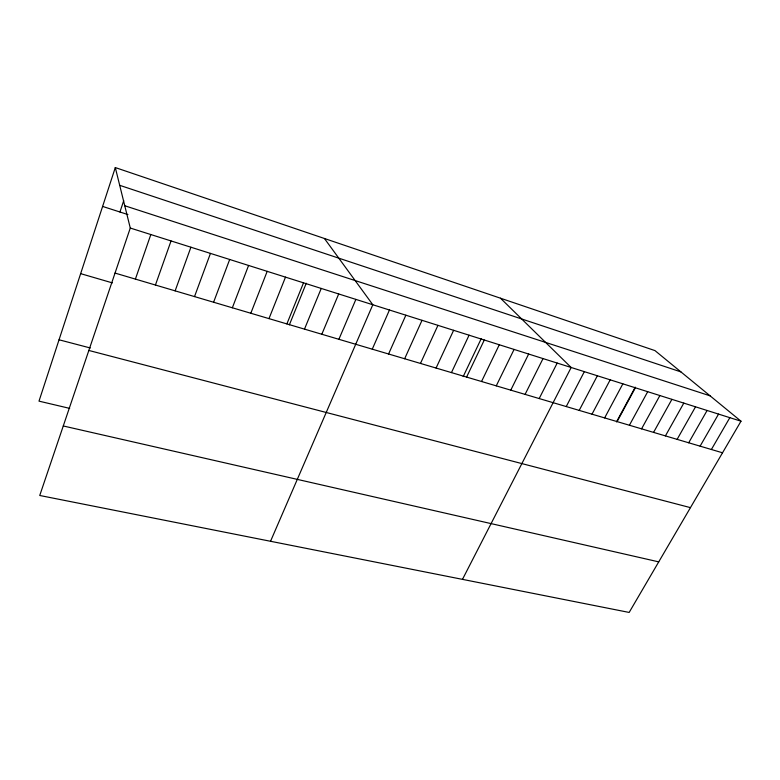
<?xml version="1.0" encoding="UTF-8"?>
<svg xmlns="http://www.w3.org/2000/svg" width="780" height="780" viewBox="0 0 780 780"><rect width="100%" height="100%" fill="white"/><g stroke="black" fill="none" stroke-linecap="round" stroke-linejoin="round"><path stroke-width="1.17" d="M115.303 167.564L130.28 228.043L39.741 495.485L629.158 612.437L741 421.2L654.966 350.6L115.303 167.564L39 401.144L69.683 408.379M119.944 212.004L123.718 200.674M135.398 279.103L150.832 234.536M155.434 285.022L171.044 240.932M175.139 290.852L190.915 247.221M194.522 296.585L210.454 253.402M213.593 302.231L229.681 259.477M232.352 307.778L248.586 265.463M250.819 313.238L267.189 271.343M268.983 318.62L285.5 277.134M286.874 323.915L303.517 282.828M289.36 324.851L306.257 283.247M304.483 329.121L321.243 288.434M321.818 334.25L338.695 293.962M338.89 339.3L355.875 299.393M270.533 541.281L372.801 304.746L324.431 238.495M372.265 349.167L389.454 310.011M388.577 353.993L405.863 315.198M404.644 358.751L422.019 320.317M420.478 363.431L437.941 325.348M436.078 368.043L453.619 330.31M451.454 372.596L469.072 335.195M463.183 376.584L481.25 338.627M466.606 377.081L484.292 340.012M481.543 381.498L499.298 344.75M496.265 385.846L514.078 349.43M510.773 390.146L528.655 354.042M525.086 394.378L543.026 358.585M539.194 398.551L557.193 363.07M462.481 579.365L571.165 367.487L500.487 298.204M566.251 406.555L584.337 371.651M579.208 410.387L597.353 375.765M592.01 414.17L610.184 379.831M604.636 417.914L622.85 383.838M616.492 421.902L635.242 387.153M617.107 421.6L635.359 387.787M629.411 425.236L647.702 391.697M641.569 428.834L659.88 395.548M653.572 432.383L671.911 399.35M665.418 435.893L683.797 403.104M677.128 439.354L695.526 406.819M688.691 442.777L707.099 410.485M700.108 446.15L718.546 414.102M711.389 449.494L729.836 417.671M63.278 425.968L658.73 561.873M88.832 350.454L690.446 507.634M59.046 339.787L90.314 347.987M80.652 273.653L112.359 282.886M115.031 273.078L722.524 452.79M130.28 228.043L741 421.2M102.609 206.427L127.92 214.568M124.751 205.745L710.083 395.831M119.701 185.318L680.94 371.914"/></g></svg>
